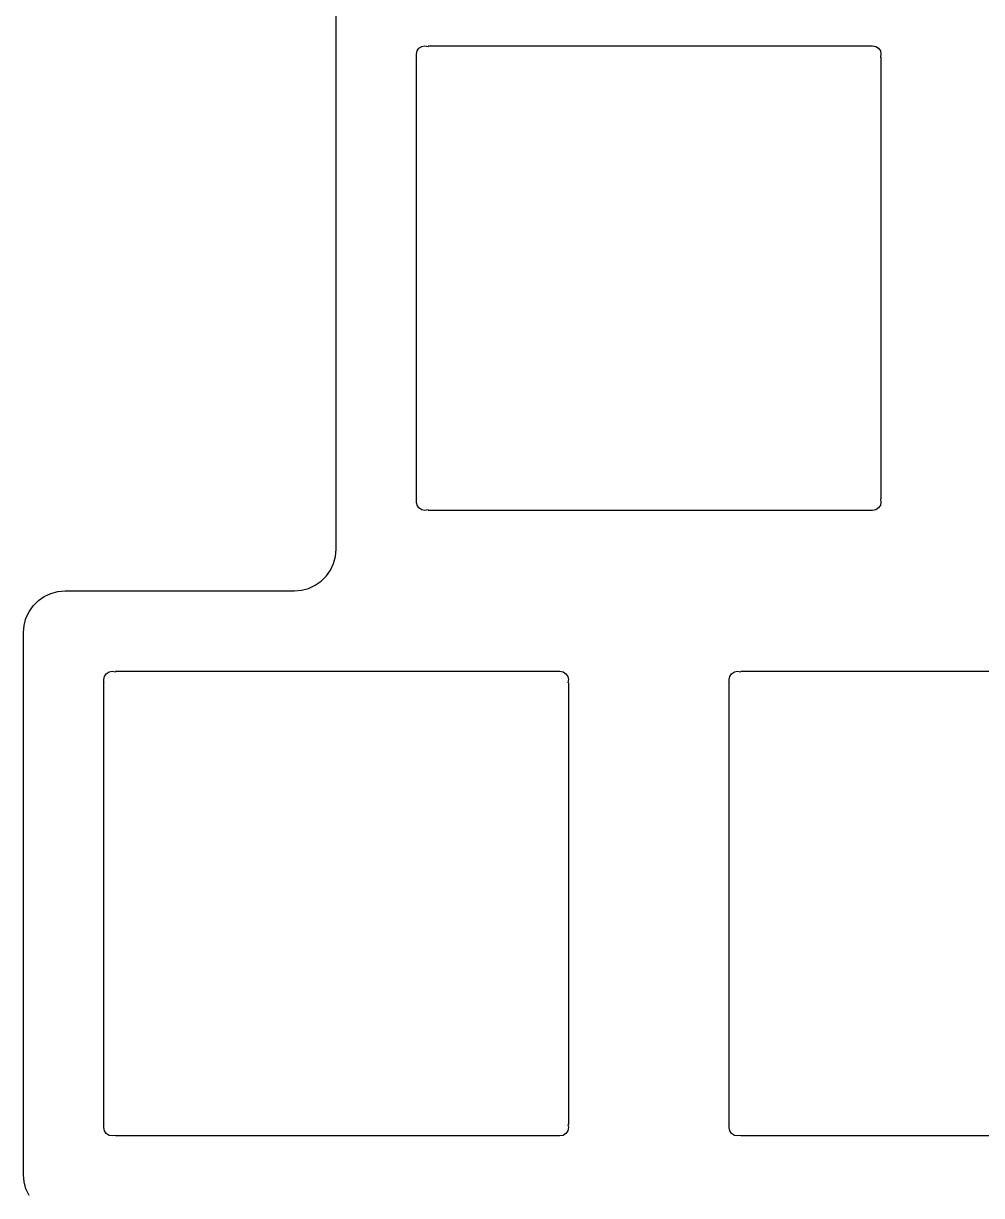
# Model space of a CAD drawing. Extents: x 229 to 416, y -167 to -34.
# Drawn here: x 228.6 to 257.79, y -102.55 to -66.86 of the extents above; entities that cross this region are included whole.
import ezdxf

# ---------------------------------------------------------------- set-up
doc = ezdxf.new("R2010")
doc.units = 0
doc.layers.add('Part__Feature1553', color=7, linetype='CONTINUOUS')

msp = doc.modelspace()

# ---------------------------------------------------------------- linework, layer by layer
at = {"layer": 'Part__Feature1553'}
for p, q in [((238.125, -82.8675), (238.125, -63.97)), ((238.125, -82.8675, 1.58), (238.125, -63.97, 1.58)), ((238.125, -82.8675, 1.58), (238.125, -63.97, 1.58)), ((238.125, -82.8675), (238.125, -63.97)), ((240.575, -67.7915), (240.594, -67.6943)), ((240.575, -67.7915, 1.58), (240.594, -67.6943, 1.58)), ((240.575, -67.7915, 1.58), (240.594, -67.6943, 1.58)), ((240.575, -67.7915), (240.594, -67.6943)), ((240.575, -67.8887), (240.575, -67.7915)), ((240.575, -67.8887, 1.58), (240.575, -67.7915, 1.58)), ((240.575, -67.8887), (240.575, -67.7915)), ((240.575, -67.8887, 1.58), (240.575, -67.7915, 1.58)), ((240.575, -67.7915), (240.575, -67.7915, 1.58)), ((240.575, -67.7915), (240.575, -67.7915, 1.58)), ((240.594, -67.6943), (240.649, -67.6119)), ((240.594, -67.6943, 1.58), (240.649, -67.6119, 1.58)), ((240.594, -67.6943, 1.58), (240.649, -67.6119, 1.58)), ((240.594, -67.6943), (240.649, -67.6119)), ((240.594, -67.6943), (240.594, -67.6943, 1.58)), ((240.594, -67.6943), (240.594, -67.6943, 1.58)), ((240.649, -67.6119), (240.732, -67.5568)), ((240.649, -67.6119, 1.58), (240.732, -67.5568, 1.58)), ((240.649, -67.6119, 1.58), (240.732, -67.5568, 1.58)), ((240.649, -67.6119), (240.732, -67.5568)), ((240.649, -67.6119), (240.649, -67.6119, 1.58)), ((240.649, -67.6119), (240.649, -67.6119, 1.58)), ((240.732, -67.5568), (240.829, -67.5375)), ((240.732, -67.5568, 1.58), (240.829, -67.5375, 1.58)), ((240.732, -67.5568, 1.58), (240.829, -67.5375, 1.58)), ((240.732, -67.5568), (240.829, -67.5375)), ((240.732, -67.5568), (240.732, -67.5568, 1.58)), ((240.732, -67.5568), (240.732, -67.5568, 1.58)), ((240.829, -67.5375), (240.926, -67.5568)), ((240.829, -67.5375, 1.58), (240.931, -67.5577, 1.58)), ((240.829, -67.5375), (240.829, -67.5375, 1.58)), ((240.829, -67.5375), (240.829, -67.5375, 1.58)), ((240.829, -67.5375, 1.58), (240.931, -67.5577, 1.58)), ((240.829, -67.5375), (240.926, -67.5568)), ((240.926, -67.5375), (254.374, -67.5375)), ((240.926, -67.5375), (254.374, -67.5375)), ((240.926, -67.5568), (240.926, -67.5568, 1.58)), ((240.926, -67.5568), (240.926, -67.5568, 1.58)), ((240.93, -67.5375, 1.58), (254.374, -67.5375, 1.58)), ((240.93, -67.5375, 1.58), (254.374, -67.5375, 1.58)), ((254.374, -67.5375), (254.471, -67.5375)), ((254.374, -67.5375, 1.58), (254.471, -67.5375, 1.58)), ((254.374, -67.5375), (254.471, -67.5375)), ((254.374, -67.5375, 1.58), (254.471, -67.5375, 1.58)), ((254.374, -67.5568), (254.374, -67.5568, 1.58)), ((254.374, -67.5568), (254.374, -67.5568, 1.58)), ((254.471, -67.5375), (254.568, -67.5568)), ((254.471, -67.5375, 1.58), (254.568, -67.5568, 1.58)), ((254.471, -67.5375), (254.471, -67.5375, 1.58)), ((254.471, -67.5375), (254.471, -67.5375, 1.58)), ((254.471, -67.5375, 1.58), (254.568, -67.5568, 1.58)), ((254.471, -67.5375), (254.568, -67.5568)), ((254.568, -67.5568), (254.651, -67.6119)), ((254.568, -67.5568, 1.58), (254.651, -67.6119, 1.58)), ((254.568, -67.5568), (254.568, -67.5568, 1.58)), ((254.568, -67.5568), (254.568, -67.5568, 1.58)), ((254.568, -67.5568, 1.58), (254.651, -67.6119, 1.58)), ((254.568, -67.5568), (254.651, -67.6119)), ((254.651, -67.6119), (254.706, -67.6943)), ((254.651, -67.6119, 1.58), (254.706, -67.6943, 1.58)), ((254.651, -67.6119), (254.651, -67.6119, 1.58)), ((254.651, -67.6119), (254.651, -67.6119, 1.58)), ((254.651, -67.6119, 1.58), (254.706, -67.6943, 1.58)), ((254.651, -67.6119), (254.706, -67.6943)), ((254.725, -67.7915, 1.58), (254.705, -67.8932, 1.58)), ((254.725, -67.7915, 1.58), (254.705, -67.8932, 1.58)), ((254.706, -67.6943), (254.725, -67.7915)), ((254.706, -67.6943, 1.58), (254.725, -67.7915, 1.58)), ((254.706, -67.6943), (254.706, -67.6943, 1.58)), ((254.706, -67.6943), (254.706, -67.6943, 1.58)), ((254.706, -67.6943, 1.58), (254.725, -67.7915, 1.58)), ((254.706, -67.6943), (254.725, -67.7915)), ((254.725, -67.7915), (254.706, -67.8887)), ((254.725, -67.7915), (254.706, -67.8887)), ((254.725, -67.7915), (254.725, -67.7915, 1.58)), ((254.725, -67.7915), (254.725, -67.7915, 1.58)), ((240.575, -81.3363), (240.575, -67.8887)), ((240.575, -81.3321, 1.58), (240.575, -67.8887, 1.58)), ((240.575, -81.3363), (240.575, -67.8887)), ((240.575, -81.3321, 1.58), (240.575, -67.8887, 1.58)), ((240.594, -67.8887), (240.594, -67.8887, 1.58)), ((240.594, -67.8887), (240.594, -67.8887, 1.58)), ((254.706, -67.8887), (254.706, -67.8887, 1.58)), ((254.706, -67.8887), (254.706, -67.8887, 1.58)), ((254.725, -67.8887), (254.725, -81.3363)), ((254.725, -67.8887), (254.725, -81.3363)), ((254.725, -67.8929, 1.58), (254.725, -81.3363, 1.58)), ((254.725, -67.8929, 1.58), (254.725, -81.3363, 1.58)), ((240.575, -81.4335, 1.58), (240.575, -81.3321, 1.58)), ((240.575, -81.4335, 1.58), (240.575, -81.3321, 1.58)), ((240.575, -81.4335), (240.575, -81.3363)), ((240.575, -81.4335), (240.575, -81.3363)), ((240.594, -81.3363), (240.594, -81.3363, 1.58)), ((240.594, -81.3363), (240.594, -81.3363, 1.58)), ((254.706, -81.3363), (254.725, -81.4335)), ((254.706, -81.3363, 1.58), (254.725, -81.4335, 1.58)), ((254.706, -81.3363), (254.706, -81.3363, 1.58)), ((254.706, -81.3363), (254.706, -81.3363, 1.58)), ((254.706, -81.3363, 1.58), (254.725, -81.4335, 1.58)), ((254.706, -81.3363), (254.725, -81.4335)), ((240.594, -81.5307), (240.575, -81.4335)), ((240.594, -81.5307, 1.58), (240.575, -81.4335, 1.58)), ((240.594, -81.5307, 1.58), (240.575, -81.4335, 1.58)), ((240.575, -81.4335), (240.575, -81.4335, 1.58)), ((240.594, -81.5307), (240.575, -81.4335)), ((240.575, -81.4335), (240.575, -81.4335, 1.58)), ((240.649, -81.6131), (240.594, -81.5307)), ((240.649, -81.6131, 1.58), (240.594, -81.5307, 1.58)), ((240.649, -81.6131, 1.58), (240.594, -81.5307, 1.58)), ((240.594, -81.5307), (240.594, -81.5307, 1.58)), ((240.649, -81.6131), (240.594, -81.5307)), ((240.594, -81.5307), (240.594, -81.5307, 1.58)), ((240.732, -81.6682), (240.649, -81.6131)), ((240.732, -81.6682, 1.58), (240.649, -81.6131, 1.58)), ((240.732, -81.6682, 1.58), (240.649, -81.6131, 1.58)), ((240.649, -81.6131), (240.649, -81.6131, 1.58)), ((240.732, -81.6682), (240.649, -81.6131)), ((240.649, -81.6131), (240.649, -81.6131, 1.58)), ((240.829, -81.6875), (240.732, -81.6682)), ((240.829, -81.6875, 1.58), (240.732, -81.6682, 1.58)), ((240.829, -81.6875, 1.58), (240.732, -81.6682, 1.58)), ((240.732, -81.6682), (240.732, -81.6682, 1.58)), ((240.829, -81.6875), (240.732, -81.6682)), ((240.732, -81.6682), (240.732, -81.6682, 1.58)), ((240.926, -81.6682), (240.829, -81.6875)), ((240.926, -81.6682, 1.58), (240.829, -81.6875, 1.58)), ((240.926, -81.6682, 1.58), (240.829, -81.6875, 1.58)), ((240.926, -81.6682), (240.829, -81.6875)), ((240.829, -81.6875), (240.829, -81.6875, 1.58)), ((240.829, -81.6875), (240.829, -81.6875, 1.58)), ((240.926, -81.6682), (240.926, -81.6682, 1.58)), ((240.926, -81.6682), (240.926, -81.6682, 1.58)), ((254.374, -81.6875), (240.926, -81.6875)), ((254.37, -81.6875, 1.58), (240.926, -81.6875, 1.58)), ((254.374, -81.6875), (240.926, -81.6875)), ((254.37, -81.6875, 1.58), (240.926, -81.6875, 1.58)), ((254.471, -81.6875, 1.58), (254.37, -81.6875, 1.58)), ((254.471, -81.6875, 1.58), (254.37, -81.6875, 1.58)), ((254.374, -81.6682), (254.374, -81.6682, 1.58)), ((254.374, -81.6682), (254.374, -81.6682, 1.58)), ((254.471, -81.6875), (254.374, -81.6875)), ((254.471, -81.6875), (254.374, -81.6875)), ((254.568, -81.6682), (254.471, -81.6875)), ((254.568, -81.6682, 1.58), (254.471, -81.6875, 1.58)), ((254.568, -81.6682, 1.58), (254.471, -81.6875, 1.58)), ((254.568, -81.6682), (254.471, -81.6875)), ((254.471, -81.6875), (254.471, -81.6875, 1.58)), ((254.471, -81.6875), (254.471, -81.6875, 1.58)), ((254.651, -81.6131), (254.568, -81.6682)), ((254.651, -81.6131, 1.58), (254.568, -81.6682, 1.58)), ((254.651, -81.6131, 1.58), (254.568, -81.6682, 1.58)), ((254.651, -81.6131), (254.568, -81.6682)), ((254.568, -81.6682), (254.568, -81.6682, 1.58)), ((254.568, -81.6682), (254.568, -81.6682, 1.58)), ((254.706, -81.5307), (254.651, -81.6131)), ((254.706, -81.5307, 1.58), (254.651, -81.6131, 1.58)), ((254.706, -81.5307, 1.58), (254.651, -81.6131, 1.58)), ((254.706, -81.5307), (254.651, -81.6131)), ((254.651, -81.6131), (254.651, -81.6131, 1.58)), ((254.651, -81.6131), (254.651, -81.6131, 1.58)), ((254.725, -81.4335), (254.706, -81.5307)), ((254.725, -81.4335, 1.58), (254.706, -81.5307, 1.58)), ((254.725, -81.4335, 1.58), (254.706, -81.5307, 1.58)), ((254.725, -81.4335), (254.706, -81.5307)), ((254.706, -81.5307), (254.706, -81.5307, 1.58)), ((254.706, -81.5307), (254.706, -81.5307, 1.58)), ((254.725, -81.4335), (254.725, -81.4335, 1.58)), ((254.725, -81.4335), (254.725, -81.4335, 1.58)), ((238.048, -83.3019), (238.106, -83.088)), ((238.048, -83.3019, 1.58), (238.106, -83.088, 1.58)), ((238.048, -83.3019, 1.58), (238.106, -83.088, 1.58)), ((238.048, -83.3019), (238.106, -83.088)), ((238.106, -83.088), (238.125, -82.8675)), ((238.106, -83.088, 1.58), (238.125, -82.8675, 1.58)), ((238.106, -83.088, 1.58), (238.125, -82.8675, 1.58)), ((238.106, -83.088), (238.125, -82.8675)), ((238.106, -83.088), (238.106, -83.088, 1.58)), ((238.106, -83.088), (238.106, -83.088, 1.58)), ((238.125, -82.8675), (238.125, -82.8675, 1.58)), ((238.125, -82.8675), (238.125, -82.8675, 1.58)), ((237.828, -83.6838), (237.955, -83.5025)), ((237.828, -83.6838, 1.58), (237.955, -83.5025, 1.58)), ((237.828, -83.6838, 1.58), (237.955, -83.5025, 1.58)), ((237.828, -83.6838), (237.955, -83.5025)), ((237.955, -83.5025), (238.048, -83.3019)), ((237.955, -83.5025, 1.58), (238.048, -83.3019, 1.58)), ((237.955, -83.5025, 1.58), (238.048, -83.3019, 1.58)), ((237.955, -83.5025), (238.048, -83.3019)), ((237.955, -83.5025), (237.955, -83.5025, 1.58)), ((237.955, -83.5025), (237.955, -83.5025, 1.58)), ((238.048, -83.3019), (238.048, -83.3019, 1.58)), ((238.048, -83.3019), (238.048, -83.3019, 1.58)), ((237.49, -83.9674), (237.671, -83.8404)), ((237.49, -83.9674, 1.58), (237.671, -83.8404, 1.58)), ((237.49, -83.9674, 1.58), (237.671, -83.8404, 1.58)), ((237.49, -83.9674), (237.671, -83.8404)), ((237.671, -83.8404), (237.828, -83.6838)), ((237.671, -83.8404, 1.58), (237.828, -83.6838, 1.58)), ((237.671, -83.8404, 1.58), (237.828, -83.6838, 1.58)), ((237.671, -83.8404), (237.828, -83.6838)), ((237.671, -83.8404), (237.671, -83.8404, 1.58)), ((237.671, -83.8404), (237.671, -83.8404, 1.58)), ((237.828, -83.6838), (237.828, -83.6838, 1.58)), ((237.828, -83.6838), (237.828, -83.6838, 1.58)), ((229.235, -84.3076), (229.436, -84.2141)), ((229.235, -84.3076, 1.58), (229.436, -84.2141, 1.58)), ((229.235, -84.3076, 1.58), (229.436, -84.2141, 1.58)), ((229.235, -84.3076), (229.436, -84.2141)), ((229.436, -84.2141), (229.649, -84.1568)), ((229.436, -84.2141, 1.58), (229.649, -84.1568, 1.58)), ((229.436, -84.2141, 1.58), (229.649, -84.1568, 1.58)), ((229.436, -84.2141), (229.649, -84.1568)), ((229.436, -84.2141), (229.436, -84.2141, 1.58)), ((229.436, -84.2141), (229.436, -84.2141, 1.58)), ((229.649, -84.1568), (229.87, -84.1375)), ((229.649, -84.1568, 1.58), (229.87, -84.1375, 1.58)), ((229.649, -84.1568, 1.58), (229.87, -84.1375, 1.58)), ((229.649, -84.1568), (229.87, -84.1375)), ((229.649, -84.1568), (229.649, -84.1568, 1.58)), ((229.649, -84.1568), (229.649, -84.1568, 1.58)), ((229.87, -84.1375), (236.855, -84.1375)), ((229.87, -84.1375, 1.58), (236.855, -84.1375, 1.58)), ((229.87, -84.1375), (229.87, -84.1375, 1.58)), ((229.87, -84.1375, 1.58), (236.855, -84.1375, 1.58)), ((229.87, -84.1375), (236.855, -84.1375)), ((229.87, -84.1375), (229.87, -84.1375, 1.58)), ((236.855, -84.1375), (237.076, -84.1182)), ((236.855, -84.1375, 1.58), (237.076, -84.1182, 1.58)), ((236.855, -84.1375, 1.58), (237.076, -84.1182, 1.58)), ((236.855, -84.1375), (237.076, -84.1182)), ((236.855, -84.1375), (236.855, -84.1375, 1.58)), ((236.855, -84.1375), (236.855, -84.1375, 1.58)), ((237.076, -84.1182), (237.289, -84.0609)), ((237.076, -84.1182, 1.58), (237.289, -84.0609, 1.58)), ((237.076, -84.1182, 1.58), (237.289, -84.0609, 1.58)), ((237.076, -84.1182), (237.289, -84.0609)), ((237.076, -84.1182), (237.076, -84.1182, 1.58)), ((237.076, -84.1182), (237.076, -84.1182, 1.58)), ((237.289, -84.0609), (237.49, -83.9674)), ((237.289, -84.0609, 1.58), (237.49, -83.9674, 1.58)), ((237.289, -84.0609, 1.58), (237.49, -83.9674, 1.58)), ((237.289, -84.0609), (237.49, -83.9674)), ((237.289, -84.0609), (237.289, -84.0609, 1.58)), ((237.289, -84.0609), (237.289, -84.0609, 1.58)), ((237.49, -83.9674), (237.49, -83.9674, 1.58)), ((237.49, -83.9674), (237.49, -83.9674, 1.58)), ((228.77, -84.7725), (228.897, -84.5912)), ((228.77, -84.7725, 1.58), (228.897, -84.5912, 1.58)), ((228.77, -84.7725, 1.58), (228.897, -84.5912, 1.58)), ((228.77, -84.7725), (228.897, -84.5912)), ((228.897, -84.5912), (229.054, -84.4346)), ((228.897, -84.5912, 1.58), (229.054, -84.4346, 1.58)), ((228.897, -84.5912, 1.58), (229.054, -84.4346, 1.58)), ((228.897, -84.5912), (229.054, -84.4346)), ((228.897, -84.5912), (228.897, -84.5912, 1.58)), ((228.897, -84.5912), (228.897, -84.5912, 1.58)), ((229.054, -84.4346), (229.235, -84.3076)), ((229.054, -84.4346, 1.58), (229.235, -84.3076, 1.58)), ((229.054, -84.4346, 1.58), (229.235, -84.3076, 1.58)), ((229.054, -84.4346), (229.235, -84.3076)), ((229.054, -84.4346), (229.054, -84.4346, 1.58)), ((229.054, -84.4346), (229.054, -84.4346, 1.58)), ((229.235, -84.3076), (229.235, -84.3076, 1.58)), ((229.235, -84.3076), (229.235, -84.3076, 1.58)), ((228.677, -84.9731), (228.77, -84.7725)), ((228.677, -84.9731, 1.58), (228.77, -84.7725, 1.58)), ((228.677, -84.9731, 1.58), (228.77, -84.7725, 1.58)), ((228.677, -84.9731), (228.77, -84.7725)), ((228.77, -84.7725), (228.77, -84.7725, 1.58)), ((228.77, -84.7725), (228.77, -84.7725, 1.58)), ((228.6, -85.4075), (228.619, -85.187)), ((228.6, -85.4075, 1.58), (228.619, -85.187, 1.58)), ((228.6, -85.4075, 1.58), (228.619, -85.187, 1.58)), ((228.6, -85.4075), (228.619, -85.187)), ((228.619, -85.187), (228.677, -84.9731)), ((228.619, -85.187, 1.58), (228.677, -84.9731, 1.58)), ((228.619, -85.187, 1.58), (228.677, -84.9731, 1.58)), ((228.619, -85.187), (228.677, -84.9731)), ((228.619, -85.187), (228.619, -85.187, 1.58)), ((228.619, -85.187), (228.619, -85.187, 1.58)), ((228.677, -84.9731), (228.677, -84.9731, 1.58)), ((228.677, -84.9731), (228.677, -84.9731, 1.58)), ((228.6, -101.918), (228.6, -85.4075)), ((228.6, -101.918, 1.58), (228.6, -85.4075, 1.58)), ((228.6, -85.4075), (228.6, -85.4075, 1.58)), ((228.6, -101.918, 1.58), (228.6, -85.4075, 1.58)), ((228.6, -85.4075), (228.6, -85.4075, 1.58)), ((228.6, -101.918), (228.6, -85.4075)), ((231.069, -86.7443), (231.124, -86.6619)), ((231.069, -86.7443, 1.58), (231.124, -86.6619, 1.58)), ((231.069, -86.7443, 1.58), (231.124, -86.6619, 1.58)), ((231.069, -86.7443), (231.124, -86.6619)), ((231.124, -86.6619), (231.207, -86.6068)), ((231.124, -86.6619, 1.58), (231.207, -86.6068, 1.58)), ((231.124, -86.6619, 1.58), (231.207, -86.6068, 1.58)), ((231.124, -86.6619), (231.207, -86.6068)), ((231.124, -86.6619), (231.124, -86.6619, 1.58)), ((231.124, -86.6619), (231.124, -86.6619, 1.58)), ((231.207, -86.6068), (231.304, -86.5875)), ((231.207, -86.6068, 1.58), (231.304, -86.5875, 1.58)), ((231.207, -86.6068, 1.58), (231.304, -86.5875, 1.58)), ((231.207, -86.6068), (231.304, -86.5875)), ((231.207, -86.6068), (231.207, -86.6068, 1.58)), ((231.207, -86.6068), (231.207, -86.6068, 1.58)), ((231.304, -86.5875), (231.401, -86.6068)), ((231.304, -86.5875, 1.58), (231.401, -86.6068, 1.58)), ((231.304, -86.5875), (231.304, -86.5875, 1.58)), ((231.304, -86.5875), (231.304, -86.5875, 1.58)), ((231.304, -86.5875, 1.58), (231.401, -86.6068, 1.58)), ((231.304, -86.5875), (231.401, -86.6068)), ((231.401, -86.5875), (244.849, -86.5875)), ((231.401, -86.5875, 1.58), (244.849, -86.5875, 1.58)), ((231.401, -86.5875), (244.849, -86.5875)), ((231.401, -86.5875, 1.58), (244.849, -86.5875, 1.58)), ((231.401, -86.6068), (231.401, -86.6068, 1.58)), ((231.401, -86.6068), (231.401, -86.6068, 1.58)), ((244.849, -86.5875), (244.946, -86.5875)), ((244.849, -86.5875, 1.58), (244.946, -86.5875, 1.58)), ((244.849, -86.5875), (244.946, -86.5875)), ((244.849, -86.5875, 1.58), (244.946, -86.5875, 1.58)), ((244.849, -86.6068), (244.849, -86.6068, 1.58)), ((244.849, -86.6068), (244.849, -86.6068, 1.58)), ((244.946, -86.5875), (245.043, -86.6068)), ((244.946, -86.5875, 1.58), (245.043, -86.6068, 1.58)), ((244.946, -86.5875), (244.946, -86.5875, 1.58)), ((244.946, -86.5875), (244.946, -86.5875, 1.58)), ((244.946, -86.5875, 1.58), (245.043, -86.6068, 1.58)), ((244.946, -86.5875), (245.043, -86.6068)), ((245.043, -86.6068), (245.126, -86.6619)), ((245.043, -86.6068, 1.58), (245.126, -86.6619, 1.58)), ((245.043, -86.6068), (245.043, -86.6068, 1.58)), ((245.043, -86.6068), (245.043, -86.6068, 1.58)), ((245.043, -86.6068, 1.58), (245.126, -86.6619, 1.58)), ((245.043, -86.6068), (245.126, -86.6619)), ((245.126, -86.6619), (245.181, -86.7443)), ((245.126, -86.6619, 1.58), (245.181, -86.7443, 1.58)), ((245.126, -86.6619), (245.126, -86.6619, 1.58)), ((245.126, -86.6619), (245.126, -86.6619, 1.58)), ((245.126, -86.6619, 1.58), (245.181, -86.7443, 1.58)), ((245.126, -86.6619), (245.181, -86.7443)), ((250.119, -86.7443), (250.174, -86.6619)), ((250.119, -86.7443, 1.58), (250.174, -86.6619, 1.58)), ((250.119, -86.7443, 1.58), (250.174, -86.6619, 1.58)), ((250.119, -86.7443), (250.174, -86.6619)), ((250.174, -86.6619), (250.257, -86.6068)), ((250.174, -86.6619, 1.58), (250.257, -86.6068, 1.58)), ((250.174, -86.6619, 1.58), (250.257, -86.6068, 1.58)), ((250.174, -86.6619), (250.257, -86.6068)), ((250.174, -86.6619), (250.174, -86.6619, 1.58)), ((250.174, -86.6619), (250.174, -86.6619, 1.58)), ((250.257, -86.6068), (250.354, -86.5875)), ((250.257, -86.6068, 1.58), (250.354, -86.5875, 1.58)), ((250.257, -86.6068, 1.58), (250.354, -86.5875, 1.58)), ((250.257, -86.6068), (250.354, -86.5875)), ((250.257, -86.6068), (250.257, -86.6068, 1.58)), ((250.257, -86.6068), (250.257, -86.6068, 1.58)), ((250.354, -86.5875), (250.451, -86.6068)), ((250.354, -86.5875, 1.58), (250.456, -86.6077, 1.58)), ((250.354, -86.5875), (250.354, -86.5875, 1.58)), ((250.354, -86.5875), (250.354, -86.5875, 1.58)), ((250.354, -86.5875, 1.58), (250.456, -86.6077, 1.58)), ((250.354, -86.5875), (250.451, -86.6068)), ((250.451, -86.5875), (263.899, -86.5875)), ((250.451, -86.5875), (263.899, -86.5875)), ((250.451, -86.6068), (250.451, -86.6068, 1.58)), ((250.451, -86.6068), (250.451, -86.6068, 1.58)), ((250.455, -86.5875, 1.58), (263.899, -86.5875, 1.58)), ((250.455, -86.5875, 1.58), (263.899, -86.5875, 1.58)), ((231.05, -86.8415), (231.069, -86.7443)), ((231.05, -86.8415, 1.58), (231.069, -86.7443, 1.58)), ((231.05, -86.8415, 1.58), (231.069, -86.7443, 1.58)), ((231.05, -86.8415), (231.069, -86.7443)), ((231.05, -86.9387), (231.05, -86.8415)), ((231.05, -86.9387, 1.58), (231.05, -86.8415, 1.58)), ((231.05, -86.9387), (231.05, -86.8415)), ((231.05, -86.9387, 1.58), (231.05, -86.8415, 1.58)), ((231.05, -86.8415), (231.05, -86.8415, 1.58)), ((231.05, -86.8415), (231.05, -86.8415, 1.58)), ((231.05, -100.386), (231.05, -86.9387)), ((231.05, -100.386, 1.58), (231.05, -86.9387, 1.58)), ((231.05, -100.386), (231.05, -86.9387)), ((231.05, -100.386, 1.58), (231.05, -86.9387, 1.58)), ((231.069, -86.7443), (231.069, -86.7443, 1.58)), ((231.069, -86.7443), (231.069, -86.7443, 1.58)), ((231.069, -86.9387), (231.069, -86.9387, 1.58)), ((231.069, -86.9387), (231.069, -86.9387, 1.58)), ((245.181, -86.7443), (245.2, -86.8415)), ((245.181, -86.7443, 1.58), (245.2, -86.8415, 1.58)), ((245.181, -86.7443), (245.181, -86.7443, 1.58)), ((245.181, -86.7443), (245.181, -86.7443, 1.58)), ((245.181, -86.7443, 1.58), (245.2, -86.8415, 1.58)), ((245.181, -86.7443), (245.2, -86.8415)), ((245.2, -86.8415), (245.181, -86.9387)), ((245.2, -86.8415, 1.58), (245.181, -86.9387, 1.58)), ((245.2, -86.8415, 1.58), (245.181, -86.9387, 1.58)), ((245.2, -86.8415), (245.181, -86.9387)), ((245.181, -86.9387), (245.181, -86.9387, 1.58)), ((245.181, -86.9387), (245.181, -86.9387, 1.58)), ((245.2, -86.8415), (245.2, -86.8415, 1.58)), ((245.2, -86.8415), (245.2, -86.8415, 1.58)), ((245.2, -86.9387), (245.2, -100.386)), ((245.2, -86.9387, 1.58), (245.2, -100.386, 1.58)), ((245.2, -86.9387), (245.2, -100.386)), ((245.2, -86.9387, 1.58), (245.2, -100.386, 1.58)), ((250.1, -86.8415), (250.119, -86.7443)), ((250.1, -86.8415, 1.58), (250.119, -86.7443, 1.58)), ((250.1, -86.8415, 1.58), (250.119, -86.7443, 1.58)), ((250.1, -86.8415), (250.119, -86.7443)), ((250.1, -86.9387), (250.1, -86.8415)), ((250.1, -86.9387, 1.58), (250.1, -86.8415, 1.58)), ((250.1, -86.9387), (250.1, -86.8415)), ((250.1, -86.9387, 1.58), (250.1, -86.8415, 1.58)), ((250.1, -86.8415), (250.1, -86.8415, 1.58)), ((250.1, -86.8415), (250.1, -86.8415, 1.58)), ((250.1, -100.386), (250.1, -86.9387)), ((250.1, -100.382, 1.58), (250.1, -86.9387, 1.58)), ((250.1, -100.386), (250.1, -86.9387)), ((250.1, -100.382, 1.58), (250.1, -86.9387, 1.58)), ((250.119, -86.7443), (250.119, -86.7443, 1.58)), ((250.119, -86.7443), (250.119, -86.7443, 1.58)), ((250.119, -86.9387), (250.119, -86.9387, 1.58)), ((250.119, -86.9387), (250.119, -86.9387, 1.58)), ((231.05, -100.484), (231.05, -100.386)), ((231.05, -100.484, 1.58), (231.05, -100.386, 1.58)), ((231.05, -100.484), (231.05, -100.386)), ((231.05, -100.484, 1.58), (231.05, -100.386, 1.58)), ((231.069, -100.581), (231.05, -100.484)), ((231.069, -100.581, 1.58), (231.05, -100.484, 1.58)), ((231.069, -100.581, 1.58), (231.05, -100.484, 1.58)), ((231.05, -100.484), (231.05, -100.484, 1.58)), ((231.069, -100.581), (231.05, -100.484)), ((231.05, -100.484), (231.05, -100.484, 1.58)), ((231.069, -100.386), (231.069, -100.386, 1.58)), ((231.069, -100.386), (231.069, -100.386, 1.58)), ((231.124, -100.663), (231.069, -100.581)), ((231.124, -100.663, 1.58), (231.069, -100.581, 1.58)), ((231.124, -100.663, 1.58), (231.069, -100.581, 1.58)), ((231.069, -100.581), (231.069, -100.581, 1.58)), ((231.124, -100.663), (231.069, -100.581)), ((231.069, -100.581), (231.069, -100.581, 1.58)), ((245.181, -100.581), (245.126, -100.663)), ((245.181, -100.581, 1.58), (245.126, -100.663, 1.58)), ((245.181, -100.581, 1.58), (245.126, -100.663, 1.58)), ((245.181, -100.581), (245.126, -100.663)), ((245.181, -100.386), (245.2, -100.483)), ((245.181, -100.386, 1.58), (245.2, -100.483, 1.58)), ((245.181, -100.386), (245.181, -100.386, 1.58)), ((245.181, -100.386), (245.181, -100.386, 1.58)), ((245.181, -100.386, 1.58), (245.2, -100.483, 1.58)), ((245.181, -100.386), (245.2, -100.483)), ((245.2, -100.484), (245.181, -100.581)), ((245.2, -100.484, 1.58), (245.181, -100.581, 1.58)), ((245.2, -100.484, 1.58), (245.181, -100.581, 1.58)), ((245.2, -100.484), (245.181, -100.581)), ((245.181, -100.581), (245.181, -100.581, 1.58)), ((245.181, -100.581), (245.181, -100.581, 1.58)), ((245.2, -100.484), (245.2, -100.484, 1.58)), ((245.2, -100.484), (245.2, -100.484, 1.58)), ((250.1, -100.484, 1.58), (250.1, -100.382, 1.58)), ((250.1, -100.484, 1.58), (250.1, -100.382, 1.58)), ((250.1, -100.484), (250.1, -100.386)), ((250.1, -100.484), (250.1, -100.386)), ((250.119, -100.581), (250.1, -100.484)), ((250.119, -100.581, 1.58), (250.1, -100.484, 1.58)), ((250.119, -100.581, 1.58), (250.1, -100.484, 1.58)), ((250.1, -100.484), (250.1, -100.484, 1.58)), ((250.119, -100.581), (250.1, -100.484)), ((250.1, -100.484), (250.1, -100.484, 1.58)), ((250.119, -100.386), (250.119, -100.386, 1.58)), ((250.119, -100.386), (250.119, -100.386, 1.58)), ((250.174, -100.663), (250.119, -100.581)), ((250.174, -100.663, 1.58), (250.119, -100.581, 1.58)), ((250.174, -100.663, 1.58), (250.119, -100.581, 1.58)), ((250.119, -100.581), (250.119, -100.581, 1.58)), ((250.174, -100.663), (250.119, -100.581)), ((250.119, -100.581), (250.119, -100.581, 1.58)), ((231.207, -100.718), (231.124, -100.663)), ((231.207, -100.718, 1.58), (231.124, -100.663, 1.58)), ((231.207, -100.718, 1.58), (231.124, -100.663, 1.58)), ((231.124, -100.663), (231.124, -100.663, 1.58)), ((231.207, -100.718), (231.124, -100.663)), ((231.124, -100.663), (231.124, -100.663, 1.58)), ((231.304, -100.737), (231.207, -100.718)), ((231.304, -100.737, 1.58), (231.207, -100.718, 1.58)), ((231.304, -100.737, 1.58), (231.207, -100.718, 1.58)), ((231.207, -100.718), (231.207, -100.718, 1.58)), ((231.304, -100.737), (231.207, -100.718)), ((231.207, -100.718), (231.207, -100.718, 1.58)), ((231.401, -100.718), (231.304, -100.738)), ((231.401, -100.718, 1.58), (231.304, -100.738, 1.58)), ((231.401, -100.718, 1.58), (231.304, -100.738, 1.58)), ((231.401, -100.718), (231.304, -100.738)), ((231.304, -100.737), (231.304, -100.737, 1.58)), ((231.304, -100.737), (231.304, -100.737, 1.58)), ((231.401, -100.718), (231.401, -100.718, 1.58)), ((231.401, -100.718), (231.401, -100.718, 1.58)), ((244.849, -100.737), (231.401, -100.737)), ((244.849, -100.737, 1.58), (231.401, -100.737, 1.58)), ((244.849, -100.737), (231.401, -100.737)), ((244.849, -100.737, 1.58), (231.401, -100.737, 1.58)), ((244.849, -100.718), (244.849, -100.718, 1.58)), ((244.849, -100.718), (244.849, -100.718, 1.58)), ((244.946, -100.737), (244.849, -100.737)), ((244.946, -100.737, 1.58), (244.849, -100.737, 1.58)), ((244.946, -100.737), (244.849, -100.737)), ((244.946, -100.737, 1.58), (244.849, -100.737, 1.58)), ((245.043, -100.718), (244.946, -100.738)), ((245.043, -100.718, 1.58), (244.946, -100.738, 1.58)), ((245.043, -100.718, 1.58), (244.946, -100.738, 1.58)), ((245.043, -100.718), (244.946, -100.738)), ((244.946, -100.737), (244.946, -100.737, 1.58)), ((244.946, -100.737), (244.946, -100.737, 1.58)), ((245.126, -100.663), (245.043, -100.718)), ((245.126, -100.663, 1.58), (245.043, -100.718, 1.58)), ((245.126, -100.663, 1.58), (245.043, -100.718, 1.58)), ((245.126, -100.663), (245.043, -100.718)), ((245.043, -100.718), (245.043, -100.718, 1.58)), ((245.043, -100.718), (245.043, -100.718, 1.58)), ((245.126, -100.663), (245.126, -100.663, 1.58)), ((245.126, -100.663), (245.126, -100.663, 1.58)), ((250.257, -100.718), (250.174, -100.663)), ((250.257, -100.718, 1.58), (250.174, -100.663, 1.58)), ((250.257, -100.718, 1.58), (250.174, -100.663, 1.58)), ((250.174, -100.663), (250.174, -100.663, 1.58)), ((250.257, -100.718), (250.174, -100.663)), ((250.174, -100.663), (250.174, -100.663, 1.58)), ((250.354, -100.737), (250.257, -100.718)), ((250.354, -100.737, 1.58), (250.257, -100.718, 1.58)), ((250.354, -100.737, 1.58), (250.257, -100.718, 1.58)), ((250.257, -100.718), (250.257, -100.718, 1.58)), ((250.354, -100.737), (250.257, -100.718)), ((250.257, -100.718), (250.257, -100.718, 1.58)), ((250.451, -100.718), (250.354, -100.738)), ((250.451, -100.718, 1.58), (250.354, -100.738, 1.58)), ((250.451, -100.718, 1.58), (250.354, -100.738, 1.58)), ((250.451, -100.718), (250.354, -100.738)), ((250.354, -100.737), (250.354, -100.737, 1.58)), ((250.354, -100.737), (250.354, -100.737, 1.58)), ((250.451, -100.718), (250.451, -100.718, 1.58)), ((250.451, -100.718), (250.451, -100.718, 1.58)), ((263.899, -100.737), (250.451, -100.737)), ((263.895, -100.737, 1.58), (250.451, -100.737, 1.58)), ((263.899, -100.737), (250.451, -100.737)), ((263.895, -100.737, 1.58), (250.451, -100.737, 1.58)), ((228.619, -102.138), (228.6, -101.918)), ((228.619, -102.138, 1.58), (228.6, -101.918, 1.58)), ((228.6, -101.918), (228.6, -101.918, 1.58)), ((228.619, -102.138, 1.58), (228.6, -101.918, 1.58)), ((228.6, -101.918), (228.6, -101.918, 1.58)), ((228.619, -102.138), (228.6, -101.918)), ((228.677, -102.352), (228.619, -102.138)), ((228.677, -102.352, 1.58), (228.619, -102.138, 1.58)), ((228.619, -102.138), (228.619, -102.138, 1.58)), ((228.677, -102.352, 1.58), (228.619, -102.138, 1.58)), ((228.619, -102.138), (228.619, -102.138, 1.58)), ((228.677, -102.352), (228.619, -102.138)), ((228.77, -102.552), (228.677, -102.352)), ((228.77, -102.552, 1.58), (228.677, -102.352, 1.58)), ((228.677, -102.352), (228.677, -102.352, 1.58)), ((228.77, -102.552, 1.58), (228.677, -102.352, 1.58)), ((228.677, -102.352), (228.677, -102.352, 1.58)), ((228.77, -102.552), (228.677, -102.352)), ((228.77, -102.552), (228.77, -102.552, 1.58)), ((228.77, -102.552), (228.77, -102.552, 1.58))]:
    msp.add_line(p, q, dxfattribs=at)

doc.saveas('drawing.dxf')
